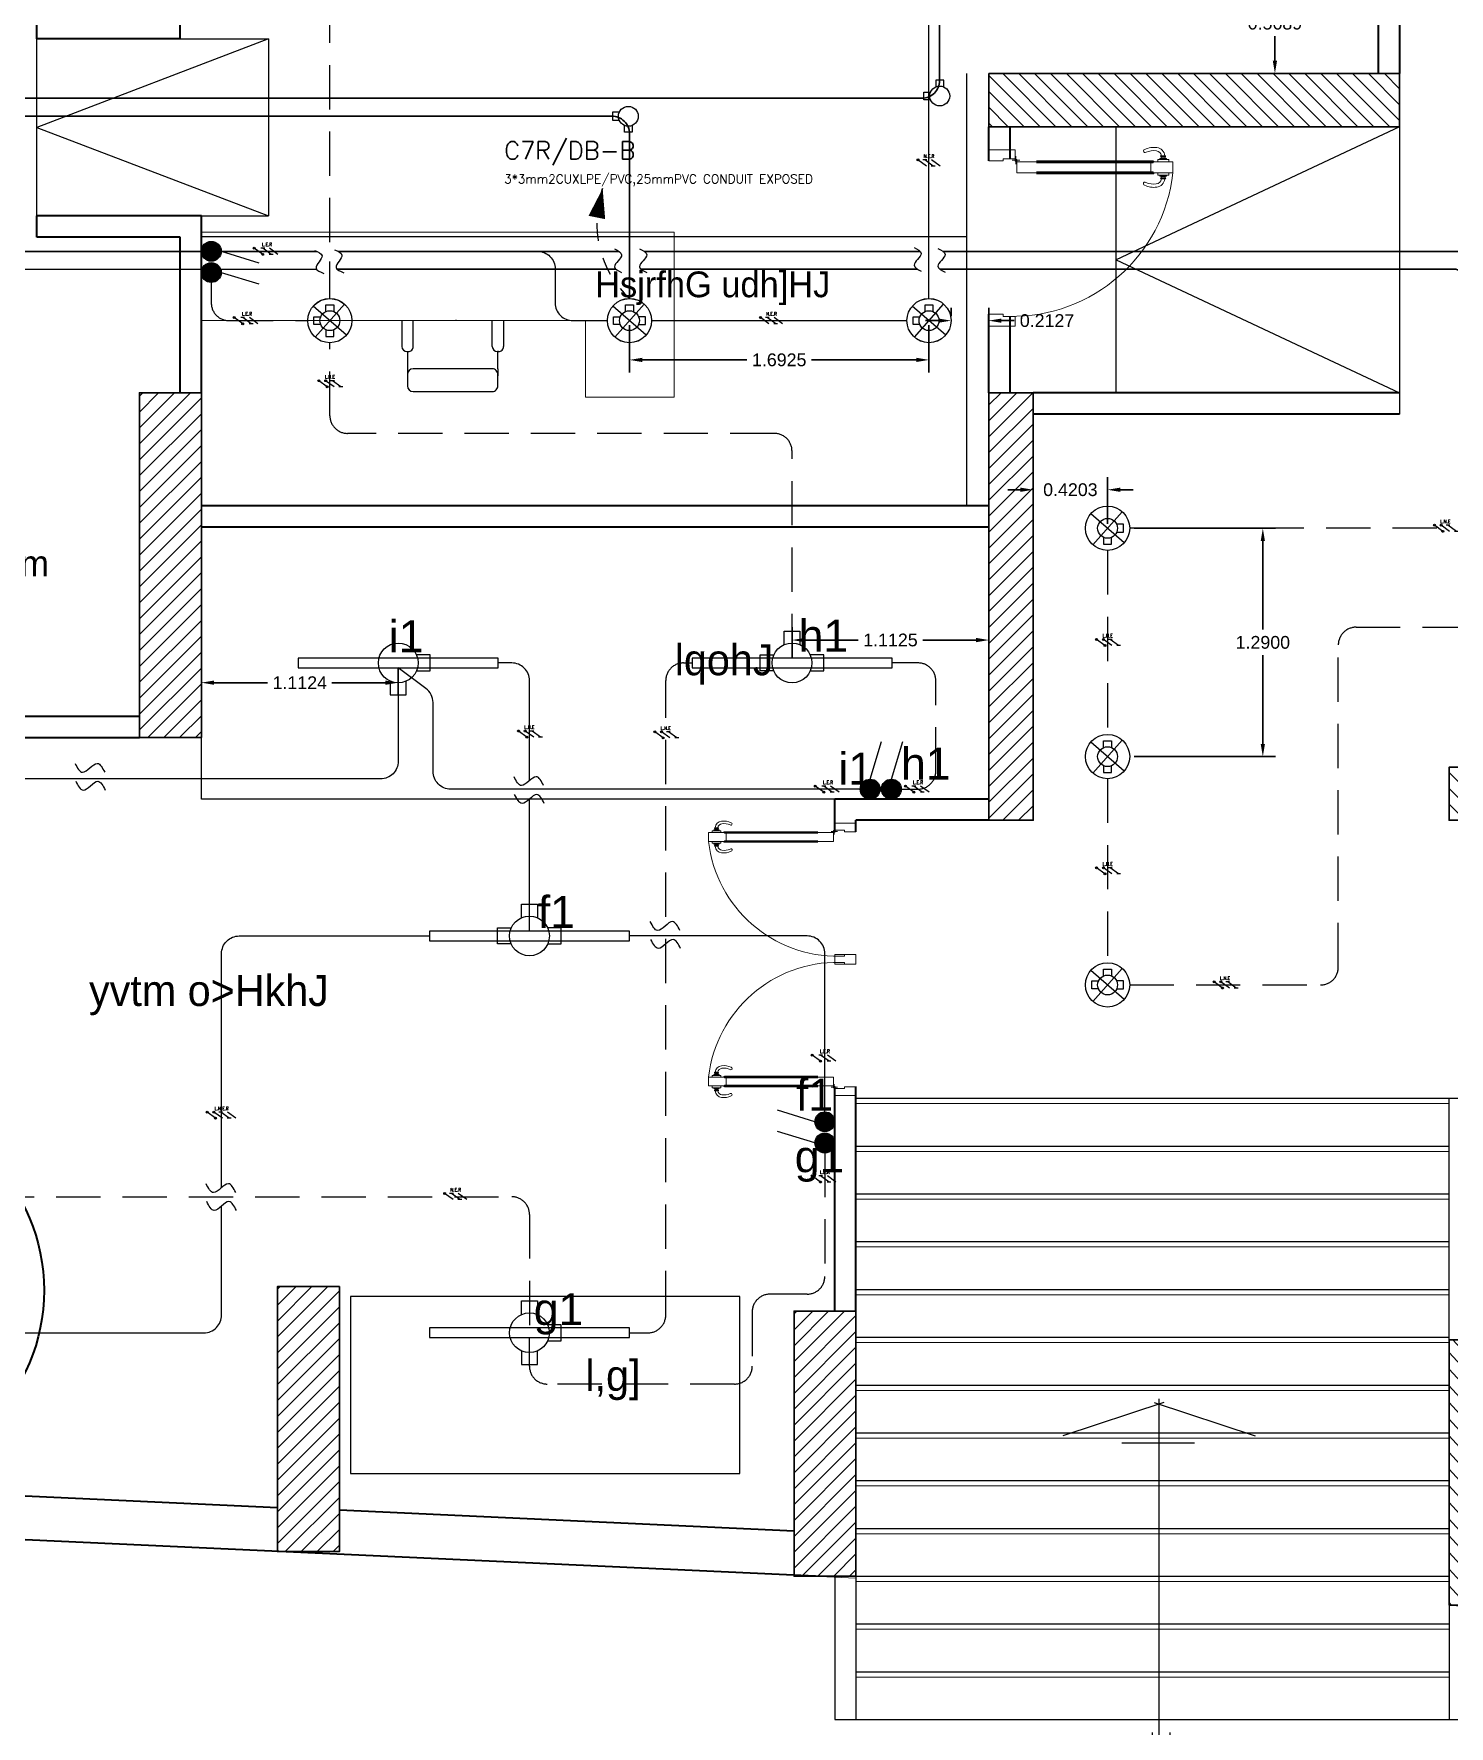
# Model space of a CAD drawing. Header units: inches. Extents: x 3955 to 4125, y 4886 to 4983.
# Drawn here: x 3993.48 to 4001.48, y 4921.48 to 4931.04 of the extents above; entities that cross this region are included whole.
import ezdxf
from ezdxf.enums import TextEntityAlignment as Align

# ---------------------------------------------------------------- set-up
doc = ezdxf.new("R2010")
doc.units = ezdxf.units.IN
doc.header["$MEASUREMENT"] = 0
doc.linetypes.add('ACAD_ISO03W100', pattern=[30, 12, -18])
doc.linetypes.add('HIDDEN', pattern=[0.375, 0.25, -0.125])
doc.layers.get('0').update_dxf_attribs({"lineweight": 35})
doc.layers.get('Defpoints').update_dxf_attribs({"lineweight": 25})
for name, color, linetype in [('Ceiling', 8, 'Continuous'), ('E Wiring', 1, 'HIDDEN'), ('E-CUT', 30, 'Continuous'), ('E-LEADER', 30, 'Continuous'), ('E-TEXT', 2, 'Continuous'), ('finish', 32, 'Continuous'), ('Lighting', 4, 'Continuous'), ('N Wiring', 255, 'Continuous'), ('SHP-CTL-EL-102$0$00-TEXT FOR EMRG', 40, 'Continuous'), ('SHP-CTL-EL-102$0$HATCH MARK', 140, 'Continuous'), ('SHP-CTL-EL-102$0$XREF-LTG-T2-26$0$ELE-HATCH MARK', 2, 'Continuous'), ('UMG-ML', 251, 'Continuous'), ('WE - BOXES', 2, 'Continuous')]:
    doc.layers.add(name, color=color, linetype=linetype)
for name, color, linetype, lineweight in [('Column(S)', 24, 'Continuous', 35), ('DIM', 6, 'Continuous', 20), ('DOOR', 24, 'Continuous', 18), ('HA', 252, 'Continuous', 18), ('hatch col(S)', 45, 'Continuous', 15), ('Shop Drawing', 3, 'Continuous', 30), ('t 22', 220, 'Continuous', 20), ('TEXT', 152, 'Continuous', 30), ('walls', 7, 'Continuous', 40)]:
    doc.layers.add(name, color=color, linetype=linetype, lineweight=lineweight)
doc.styles.add('ELEC', font='romans.shx')
doc.styles.add('SHP-CTL-EL-102$0$XREF-LTG-T2-26$0$25_1', font='romans.shx', dxfattribs={"width": 0.8, "height": 2.5})
doc.styles.add('SOSA', font='sosa.shx')
doc.styles.get("Standard").update_dxf_attribs({"font": 'arial.ttf'})
doc.dimstyles.get("Standard").update_dxf_attribs({"dimtxt": 0.18, "dimasz": 0.18, "dimexe": 0.18, "dimexo": 0.0625, "dimgap": 0.09, "dimtad": 0, "dimtih": 1, "dimtoh": 1, "dimdec": 4, "dimzin": 0, "dimdsep": 46, "dimtxsty": 'Standard', "dimcen": 0.09, "dimadec": 0, "dimazin": 0, "dimtfac": 1, "dimtdec": 4, "dimtofl": 0, "dimtmove": 0, "dimatfit": 3, "dimfxl": 1, "dimtolj": 1, "dimtzin": 0, "dimarcsym": 0})

# ---------------------------------------------------------------- blocks, each defined once
blk = doc.blocks.new('A$C1AF40C6D')
at = {"layer": 'UMG-ML', "color": 244, "true_color": 0x991b1e}
for p, q in [((0.4829, 1.8862), (0.4829, 2.3515)), ((0.5826, 1.8862), (0.5826, 2.3515)), ((0.5432, 2.0782), (0.5432, 0)), ((0.5707, 0.0212), (0, 0.2108)), ((0.3426, 0.2505), (0.7535, 0.2505)), ((0.5157, 0.0212), (1.0863, 0.2108))]:
    blk.add_line(p, q, dxfattribs=at)
blk = doc.blocks.new('A$C62E15A51')
at = {"layer": 'UMG-ML', "color": 34}
for p, q in [((0.5106, 0.4044), (0.0638, 0.4044)), ((0.0319, 0.3725), (0.0319, 0.3086)), ((0.0319, 0.2767), (0.0319, 0.3163)), ((0.5425, 0.3086), (0.5425, 0.3725)), ((0.5425, 0.2767), (0.5425, 0.3163)), ((0.0319, 0.2767), (0.0319, 0.1787)), ((0.0638, 0.2767), (0.5106, 0.2767)), ((0.5425, 0.1787), (0.5425, 0.2767)), ((0, 0.0044), (0, 0.15)), ((0.0287, 0.1787), (0.0351, 0.1787)), ((0.0638, 0.15), (0.0638, 0.0044)), ((0.5106, 0.15), (0.5106, 0.0044)), ((0.5457, 0.1787), (0.5393, 0.1787)), ((0.5744, 0.0044), (0.5744, 0.15)), ((0.269, 0), (0.269, 0.0044))]:
    blk.add_line(p, q, dxfattribs=at)
for centre, radius, start, end in [((0.0638, 0.3725), 0.0319, 90.00034, 180.00034), ((0.5106, 0.3725), 0.0319, 0.00034, 90.00034), ((0.0638, 0.3086), 0.0319, 180.00034, 270.00034), ((0.5106, 0.3086), 0.0319, 270.00034, 0.00034), ((0.0287, 0.15), 0.0287, 90.00034, 180.00034), ((0.0351, 0.15), 0.0287, 0.00034, 90.00034), ((0.5393, 0.15), 0.0287, 90.00034, 180.00034), ((0.5457, 0.15), 0.0287, 0.00034, 90.00034)]:
    blk.add_arc(centre, radius, start, end, dxfattribs=at)
blk = doc.blocks.new('A$C0F5476DC')
at = {"layer": 'DOOR', "color": 116, "ltscale": 2.5, "true_color": 0x136734}
for p, q in [((0.9319, 2.6713), (0.4319, 2.6713)), ((0.4319, 2.6713), (0.4319, 0.5)), ((0.9319, 2.6713), (0.9319, 0)), ((0.4319, 0.5), (0, 0.5)), ((0, 0), (0, 0.5)), ((0.9319, 0), (0, 0))]:
    blk.add_line(p, q, dxfattribs=at)
at = {"layer": 'finish', "ltscale": 2.5, "rotation": 89.99999999999999}
blk.add_blockref('A$C62E15A51', (0.4362, 0.9638), dxfattribs=at)
blk = doc.blocks.new('A$C73D03C2A')
at = {"layer": 'DOOR', "linetype": 'Continuous'}
for p, q in [((0.0412, 0.8522), (0.0412, 0.8715)), ((0.0463, 0.8522), (0.0463, 0.8715)), ((0.0466, 0.8522), (0.0466, 0.8721)), ((0.0529, 0.8721), (0.0466, 0.8721)), ((0.0529, 0.8522), (0.0466, 0.8522)), ((0.0529, 0.8522), (0.0529, 0.8721)), ((0.0551, 0.8453), (0.0551, 0.879)), ((0.0605, 0.879), (0.0551, 0.879)), ((0.0605, 0.8453), (0.0551, 0.8453)), ((0.0605, 0.8351), (0.0605, 0.8895)), ((0.0605, 0.8895), (0.0714, 0.8895)), ((0.0714, 0.8128), (0.0714, 0.9107)), ((0.0714, 0.9107), (0.1258, 0.9107)), ((0.1258, 0.8128), (0.1258, 0.9107)), ((0.1367, 0.8895), (0.1258, 0.8895)), ((0.1367, 0.8351), (0.1367, 0.8895)), ((0.1367, 0.879), (0.1421, 0.879)), ((0.1367, 0.8453), (0.1421, 0.8453)), ((0.1421, 0.8453), (0.1421, 0.879)), ((0.1443, 0.8721), (0.1506, 0.8721)), ((0.1443, 0.8522), (0.1443, 0.8721)), ((0.1443, 0.8522), (0.1506, 0.8522)), ((0.1506, 0.8522), (0.1506, 0.8721)), ((0.156, 0.8721), (0.1558, 0.8721)), ((0.156, 0.8522), (0.156, 0.8721)), ((0.0714, 0.8351), (0.0605, 0.8351)), ((0.0659, 0.2365), (0.0659, 0.8124)), ((0.0706, 0.8171), (0.0706, 0.8076)), ((0.0714, 0.8128), (0.0714, 0.2363)), ((0.0757, 0.8128), (0.0714, 0.8128)), ((0.0757, 0.8019), (0.0757, 0.8128)), ((0.0757, 0.8019), (0.0757, 0.2363)), ((0.0757, 0.8019), (0.1214, 0.8019)), ((0.1214, 0.8019), (0.1214, 0.8128)), ((0.1214, 0.8128), (0.1258, 0.8128)), ((0.1214, 0.8019), (0.1214, 0.2363)), ((0.1258, 0.8351), (0.1367, 0.8351)), ((0.1258, 0.8128), (0.1258, 0.2363)), ((0.1266, 0.8171), (0.1266, 0.8076)), ((0.1313, 0.2365), (0.1313, 0.8124)), ((0.0714, 0.2363), (0.0714, 0.1384)), ((0.1258, 0.1384), (0.1258, 0.2363)), ((0.0127, 0), (0.0127, 0.1306)), ((0.0563, 0.1306), (0.0127, 0.1306)), ((0.0563, 0.1306), (0.0563, 0.0707)), ((0.0714, 0.1384), (0.1258, 0.1384)), ((0.8351, 0.1306), (0.8351, 0.0707)), ((0.8351, 0.1306), (0.8839, 0.1306)), ((0.8839, 0), (0.8839, 0.1306)), ((0.0671, 0), (0.0127, 0)), ((0.0563, 0.0707), (0.0671, 0.0707)), ((0.0671, 0.0707), (0.0671, 0)), ((0.8242, 0.0707), (0.8242, 0)), ((0.8351, 0.0707), (0.8242, 0.0707)), ((0.8242, 0), (0.8839, 0))]:
    blk.add_line(p, q, dxfattribs=at)
at = {"layer": 'DOOR'}
for p, q in [((0.0127, 0.1307), (0.0127, 0)), ((0.0127, 0.1307), (0.0127, 0)), ((0.0127, 0.1307), (0.0127, 0)), ((0.0435, 0.1345), (0.0822, 0.1345)), ((0.0563, 0.1306), (0.0714, 0.1384)), ((0.0638, 0.1538), (0.0638, 0.1152))]:
    blk.add_line(p, q, dxfattribs=at)
at = {"layer": 'DOOR', "linetype": 'Continuous'}
blk.add_circle((0.0638, 0.1345), 0.00617, dxfattribs=at)
for centre, radius, start, end in [((0.0462, 0.8251), 0.0459, 96.27656, 172.49463), ((0.0462, 0.8251), 0.0297, 99.70891, 172.49463), ((0.0437, 0.8715), 0.00259, 0, 180), ((0.0437, 0.8522), 0.00259, 180, 0), ((0.1532, 0.8721), 0.00262, 0, 192.45107), ((0.1532, 0.8522), 0.00262, 167.54893, 0), ((0.151, 0.8244), 0.0459, 7.50537, 83.72344), ((0.151, 0.8244), 0.0297, 7.50537, 80.29109), ((0.1052, 0.8173), 0.1054, 172.49463, 205.98988), ((0.0179, 0.7732), 0.00773, 195.29128, 36.68849), ((0.106, 0.8158), 0.0903, 171.58976, 204.90774), ((0.0706, 0.8124), 0.00476, 90, 270), ((0.1266, 0.8124), 0.00476, 270, 90), ((0.1793, 0.7725), 0.00773, 143.31151, 344.70872), ((0.0912, 0.8151), 0.0903, 335.09226, 8.41024), ((0.092, 0.8166), 0.1054, 334.01012, 7.50537)]:
    blk.add_arc(centre, radius, start, end, dxfattribs=at)
at = {"layer": 'DOOR'}
blk.add_arc((0.0349, 0.1156), 0.8003, 358.92889, 83.4773, dxfattribs=at)
blk = doc.blocks.new('F2')
at = {"layer": 'Lighting'}
blk.add_lwpolyline([(0.565, 0), (-0.565, 0), (-0.565, -0.055), (0.565, -0.055)], close=True, dxfattribs=at)
blk = doc.blocks.new('F3')
for p, q in [((0.0944, -0.0817), (-0.0944, 0.0817)), ((-0.0824, -0.0938), (0.0824, 0.0938))]:
    blk.add_line(p, q)
at = {"layer": 'Lighting'}
blk.add_circle((0, 0), 0.1248, dxfattribs=at)
blk = doc.blocks.new('*U9')
blk.add_line((233, 512.3), (309.4, 559.6))
blk.add_lwpolyline([(309.4, 559.6, 0, 96, 0), (174.8, 461.8, 96, 96, 0)], format="xyseb")
at = {"linetype": 'HIDDEN', "ltscale": 0.2}
blk.add_arc((581.3, 44), 583, 117.80684, 184.32374, dxfattribs=at)
blk = doc.blocks.new('SW1')
h = blk.add_hatch(color=256)
h.dxf.hatch_style = 1
h.paths.add_polyline_path([(-0.0561, 0.0561, 1), (0.0561, 0.0561, 1)])
at = {"layer": 'Lighting'}
h = blk.add_hatch(dxfattribs=at)
h.set_pattern_fill('ANGLE', color=256)
h.set_pattern_definition([(0, (-3584.0845, -1327.2755), (0, 6.985), [5.08, -1.905]), (90, (-3584.0845, -1327.2755), (-6.985, 4e-16), [5.08, -1.905])])
h.paths.add_polyline_path([(0.0561, 0.0561, 1), (-0.0561, 0.0561, 1)])
blk.add_lwpolyline([(0, 0.1122), (0.0646, 0.3242)], dxfattribs=at)
blk.add_circle((0, 0.0561), 0.0561, dxfattribs=at)
blk = doc.blocks.new('*D167')
at = {"layer": 'Defpoints', "color": 0}
for p in [(3562.5268, 1328.4262, 0), (3563.6392, 1328.4262, 0), (3562.5268, 1328.3147)]:
    blk.add_point(p, dxfattribs=at)
at = {"layer": 'DIM', "color": 0, "lineweight": -2, "transparency": 16777216}
for p, q in [((3562.5268, 1328.4012), (3562.5268, 1328.2427)), ((3562.5988, 1328.3147), (3562.9011, 1328.3147)), ((3563.5672, 1328.3147), (3563.2649, 1328.3147)), ((3563.6392, 1328.4012), (3563.6392, 1328.2427))]:
    blk.add_line(p, q, dxfattribs=at)
at = {"layer": 'DIM', "color": 0, "transparency": 16777216}
for points in [[(3562.5988, 1328.3267), (3562.5988, 1328.3027), (3562.5268, 1328.3147)], [(3563.5672, 1328.3267), (3563.5672, 1328.3027), (3563.6392, 1328.3147)]]:
    blk.add_solid(points, dxfattribs=at)
at = {"layer": 'DIM', "color": 0, "transparency": 16777216, "insert": (3563.083, 1328.3147), "char_height": 0.072, "attachment_point": 5}
blk.add_mtext('\\A1;1.1124', dxfattribs=at)
blk = doc.blocks.new('*D169')
at = {"layer": 'Defpoints', "color": 0}
for p in [(3566.9765, 1328.5555), (3565.8641, 1328.4262, 0), (3566.9765, 1328.4262, 0)]:
    blk.add_point(p, dxfattribs=at)
at = {"layer": 'DIM', "color": 0, "lineweight": -2, "transparency": 16777216}
for p, q in [((3565.8641, 1328.4512), (3565.8641, 1328.6275)), ((3566.9765, 1328.4512), (3566.9765, 1328.6275)), ((3565.9361, 1328.5555), (3566.238, 1328.5555)), ((3566.9045, 1328.5555), (3566.6026, 1328.5555))]:
    blk.add_line(p, q, dxfattribs=at)
at = {"layer": 'DIM', "color": 0, "transparency": 16777216}
for points in [[(3565.9361, 1328.5675), (3565.9361, 1328.5435), (3565.8641, 1328.5555)], [(3566.9045, 1328.5675), (3566.9045, 1328.5435), (3566.9765, 1328.5555)]]:
    blk.add_solid(points, dxfattribs=at)
at = {"layer": 'DIM', "color": 0, "transparency": 16777216, "insert": (3566.4203, 1328.5555), "char_height": 0.072, "attachment_point": 5}
blk.add_mtext('\\A1;1.1125', dxfattribs=at)
blk = doc.blocks.new('*D176')
at = {"layer": 'Defpoints', "color": 0}
for p in [(3567.2267, 1329.4047), (3567.2267, 1329.1871, 0), (3567.647, 1329.1871, 0)]:
    blk.add_point(p, dxfattribs=at)
at = {"layer": 'DIM', "color": 0, "lineweight": -2, "transparency": 16777216}
for p, q in [((3567.2267, 1329.2121), (3567.2267, 1329.4767)), ((3567.647, 1329.2121), (3567.647, 1329.4767)), ((3567.1547, 1329.4047), (3567.0827, 1329.4047)), ((3567.719, 1329.4047), (3567.791, 1329.4047))]:
    blk.add_line(p, q, dxfattribs=at)
at = {"layer": 'DIM', "color": 0, "transparency": 16777216}
for points in [[(3567.1547, 1329.4167), (3567.1547, 1329.3927), (3567.2267, 1329.4047)], [(3567.719, 1329.4167), (3567.719, 1329.3927), (3567.647, 1329.4047)]]:
    blk.add_solid(points, dxfattribs=at)
at = {"layer": 'DIM', "color": 0, "transparency": 16777216, "insert": (3567.4369, 1329.4047), "char_height": 0.072, "attachment_point": 5}
blk.add_mtext('\\A1;0.4203', dxfattribs=at)
blk = doc.blocks.new('*D177')
at = {"layer": 'Defpoints', "color": 0}
for p in [(3567.7719, 1329.1871, 0), (3567.7719, 1327.8971, 0), (3568.5243, 1327.8971)]:
    blk.add_point(p, dxfattribs=at)
at = {"layer": 'DIM', "color": 0, "lineweight": -2, "transparency": 16777216}
for p, q in [((3567.7969, 1329.1871), (3568.5963, 1329.1871)), ((3568.5243, 1329.1151), (3568.5243, 1328.6148)), ((3568.5243, 1327.9691), (3568.5243, 1328.4693)), ((3567.7969, 1327.8971), (3568.5963, 1327.8971))]:
    blk.add_line(p, q, dxfattribs=at)
at = {"layer": 'DIM', "color": 0, "transparency": 16777216}
for points in [[(3568.5123, 1329.1151), (3568.5363, 1329.1151), (3568.5243, 1329.1871)], [(3568.5123, 1327.9691), (3568.5363, 1327.9691), (3568.5243, 1327.8971)]]:
    blk.add_solid(points, dxfattribs=at)
at = {"layer": 'DIM', "color": 0, "transparency": 16777216, "insert": (3568.5243, 1328.5421), "char_height": 0.072, "attachment_point": 5}
blk.add_mtext('\\A1;1.2900', dxfattribs=at)
blk = doc.blocks.new('*D178')
at = {"layer": 'Defpoints', "color": 0}
for p in [(3566.7629, 1330.3601, 0), (3566.9755, 1330.3601, 0), (3566.9755, 1330.3601)]:
    blk.add_point(p, dxfattribs=at)
at = {"layer": 'DIM', "color": 0, "lineweight": -2, "transparency": 16777216}
for p, q in [((3566.7629, 1330.3851), (3566.7629, 1330.4321)), ((3566.9755, 1330.3851), (3566.9755, 1330.4321)), ((3566.6909, 1330.3601), (3566.6189, 1330.3601)), ((3567.0475, 1330.3601), (3567.1195, 1330.3601))]:
    blk.add_line(p, q, dxfattribs=at)
at = {"layer": 'DIM', "color": 0, "transparency": 16777216}
for points in [[(3566.6909, 1330.3721), (3566.6909, 1330.3481), (3566.7629, 1330.3601)], [(3567.0475, 1330.3721), (3567.0475, 1330.3481), (3566.9755, 1330.3601)]]:
    blk.add_solid(points, dxfattribs=at)
at = {"layer": 'DIM', "color": 0, "transparency": 16777216, "insert": (3567.305, 1330.3601), "char_height": 0.072, "attachment_point": 5}
blk.add_mtext('\\A1;0.2127', dxfattribs=at)
blk = doc.blocks.new('*D179')
at = {"layer": 'Defpoints', "color": 0}
for p in [(3564.9455, 1330.3601, 0), (3566.638, 1330.3601), (3564.9455, 1330.1383)]:
    blk.add_point(p, dxfattribs=at)
at = {"layer": 'DIM', "color": 0, "lineweight": -2, "transparency": 16777216}
for p, q in [((3564.9455, 1330.3351), (3564.9455, 1330.0663)), ((3566.638, 1330.3351), (3566.638, 1330.0663)), ((3565.0175, 1330.1383), (3565.6094, 1330.1383)), ((3566.566, 1330.1383), (3565.9741, 1330.1383))]:
    blk.add_line(p, q, dxfattribs=at)
at = {"layer": 'DIM', "color": 0, "transparency": 16777216}
for points in [[(3565.0175, 1330.1503), (3565.0175, 1330.1263), (3564.9455, 1330.1383)], [(3566.566, 1330.1503), (3566.566, 1330.1263), (3566.638, 1330.1383)]]:
    blk.add_solid(points, dxfattribs=at)
at = {"layer": 'DIM', "color": 0, "transparency": 16777216, "insert": (3565.7918, 1330.1383), "char_height": 0.072, "attachment_point": 5}
blk.add_mtext('\\A1;1.6925', dxfattribs=at)
blk = doc.blocks.new('SHP-CTL-EL-102$0$XREF-LTG-T2-26$0$H.M -LIFE-PHASE')
at = {"layer": 'SHP-CTL-EL-102$0$XREF-LTG-T2-26$0$ELE-HATCH MARK'}
h = blk.add_hatch(color=140, dxfattribs=at)
edge = h.paths.add_edge_path()
edge.add_arc((-62, 45), 14.2, 0, 360)
h = blk.add_hatch(color=140, dxfattribs=at)
edge = h.paths.add_edge_path()
edge.add_arc((62, -45), 14.2, 0, 360)
at = {"layer": 'SHP-CTL-EL-102$0$XREF-LTG-T2-26$0$ELE-HATCH MARK', "color": 140}
blk.add_line((62, -45), (-62, 45), dxfattribs=at)
for centre in [(-62, 45), (62, -45)]:
    blk.add_circle(centre, 14.2, dxfattribs=at)
blk = doc.blocks.new('SHP-CTL-EL-102$0$XREF-LTG-T2-26$0$EARTH')
at = {"layer": 'SHP-CTL-EL-102$0$XREF-LTG-T2-26$0$ELE-HATCH MARK', "color": 140}
for p, q in [((-34, 45), (-90, 45)), ((62, -45), (-62, 45)), ((90, -45), (34, -45))]:
    blk.add_line(p, q, dxfattribs=at)
blk = doc.blocks.new('SHP-CTL-EL-102$0$XREF-LTG-T2-26$0$H.M -RETURN-SWITCH')
at = {"layer": 'SHP-CTL-EL-102$0$XREF-LTG-T2-26$0$ELE-HATCH MARK', "color": 140}
blk.add_line((62, -45), (-62, 45), dxfattribs=at)
blk = doc.blocks.new('SHP-CTL-EL-102$0$XREF-LTG-T2-26$0$L.E.R')
for name, p in [('SHP-CTL-EL-102$0$XREF-LTG-T2-26$0$H.M -LIFE-PHASE', (-125, 0)), ('SHP-CTL-EL-102$0$XREF-LTG-T2-26$0$EARTH', (0, 0)), ('SHP-CTL-EL-102$0$XREF-LTG-T2-26$0$H.M -RETURN-SWITCH', (100, 0))]:
    blk.add_blockref(name, p)
blk = doc.blocks.new('*U95')
at = {"layer": 'SHP-CTL-EL-102$0$HATCH MARK'}
blk.add_blockref('SHP-CTL-EL-102$0$XREF-LTG-T2-26$0$L.E.R', (0, 0), dxfattribs=at)
at = {"layer": 'SHP-CTL-EL-102$0$HATCH MARK', "style": 'SHP-CTL-EL-102$0$XREF-LTG-T2-26$0$25_1', "width": 0.8}
blk.add_text('L.E.R', height=50, dxfattribs=at).set_placement((0, 100), align=Align.MIDDLE_CENTER)
blk = doc.blocks.new('2 WAY BOX')
at = {"layer": 'WE - BOXES'}
for p, q in [((0.096, 0.024), (0.055, 0.024)), ((0.096, -0.024), (0.096, 0.024)), ((0.055, -0.024), (0.096, -0.024))]:
    blk.add_line(p, q, dxfattribs=at)
blk.add_lwpolyline([(-0.024, 0.055), (-0.024, 0.096), (0.024, 0.096), (0.024, 0.055)], dxfattribs=at)
blk.add_circle((0, 0), 0.06, dxfattribs=at)
blk = doc.blocks.new('SHP-CTL-EL-102$0$XREF-LTG-T2-26$0$H.M -NUTRAL')
at = {"layer": 'SHP-CTL-EL-102$0$XREF-LTG-T2-26$0$ELE-HATCH MARK'}
h = blk.add_hatch(color=140, dxfattribs=at)
edge = h.paths.add_edge_path()
edge.add_arc((-62, 45), 14.2, 0, 360)
at = {"layer": 'SHP-CTL-EL-102$0$XREF-LTG-T2-26$0$ELE-HATCH MARK', "color": 140}
blk.add_line((62, -45), (-62, 45), dxfattribs=at)
blk.add_circle((-62, 45), 14.2, dxfattribs=at)
blk = doc.blocks.new('SHP-CTL-EL-102$0$XREF-LTG-T2-26$0$L.N.E')
for name, p in [('SHP-CTL-EL-102$0$XREF-LTG-T2-26$0$H.M -LIFE-PHASE', (-100, 0)), ('SHP-CTL-EL-102$0$XREF-LTG-T2-26$0$H.M -NUTRAL', (0, 0)), ('SHP-CTL-EL-102$0$XREF-LTG-T2-26$0$EARTH', (100, 0))]:
    blk.add_blockref(name, p)
blk = doc.blocks.new('*U101')
at = {"layer": 'SHP-CTL-EL-102$0$HATCH MARK'}
blk.add_blockref('SHP-CTL-EL-102$0$XREF-LTG-T2-26$0$L.N.E', (0, 0), dxfattribs=at)
at = {"layer": 'SHP-CTL-EL-102$0$HATCH MARK', "style": 'SHP-CTL-EL-102$0$XREF-LTG-T2-26$0$25_1', "width": 0.8}
blk.add_text('L.N.E', height=50, dxfattribs=at).set_placement((0, 100), align=Align.MIDDLE_CENTER)
blk = doc.blocks.new('SHP-CTL-EL-102$0$XREF-LTG-T2-26$0$L.N.E.R')
for name, p in [('SHP-CTL-EL-102$0$XREF-LTG-T2-26$0$H.M -LIFE-PHASE', (-150, 0)), ('SHP-CTL-EL-102$0$XREF-LTG-T2-26$0$H.M -NUTRAL', (-50, 0)), ('SHP-CTL-EL-102$0$XREF-LTG-T2-26$0$EARTH', (50, 0)), ('SHP-CTL-EL-102$0$XREF-LTG-T2-26$0$H.M -RETURN-SWITCH', (150, 0))]:
    blk.add_blockref(name, p)
blk = doc.blocks.new('*U96')
at = {"layer": 'SHP-CTL-EL-102$0$HATCH MARK'}
blk.add_blockref('SHP-CTL-EL-102$0$XREF-LTG-T2-26$0$L.N.E.R', (0, 0), dxfattribs=at)
at = {"layer": 'SHP-CTL-EL-102$0$HATCH MARK', "style": 'SHP-CTL-EL-102$0$XREF-LTG-T2-26$0$25_1', "width": 0.8}
blk.add_text('L.N.E.R', height=50, dxfattribs=at).set_placement((0, 100), align=Align.MIDDLE_CENTER)
blk = doc.blocks.new('SHP-CTL-EL-102$0$XREF-LTG-T2-26$0$N.E.R')
for name, p in [('SHP-CTL-EL-102$0$XREF-LTG-T2-26$0$H.M -NUTRAL', (-100, 0)), ('SHP-CTL-EL-102$0$XREF-LTG-T2-26$0$EARTH', (0, 0)), ('SHP-CTL-EL-102$0$XREF-LTG-T2-26$0$H.M -RETURN-SWITCH', (100, 0))]:
    blk.add_blockref(name, p)
blk = doc.blocks.new('*U102')
at = {"layer": 'SHP-CTL-EL-102$0$HATCH MARK'}
blk.add_blockref('SHP-CTL-EL-102$0$XREF-LTG-T2-26$0$N.E.R', (0, 0), dxfattribs=at)
at = {"layer": 'SHP-CTL-EL-102$0$HATCH MARK', "style": 'SHP-CTL-EL-102$0$XREF-LTG-T2-26$0$25_1', "width": 0.8}
blk.add_text('N.E.R', height=50, dxfattribs=at).set_placement((0, 100), align=Align.MIDDLE_CENTER)
blk = doc.blocks.new('*U121')
at = {"layer": 'WE - BOXES'}
for points in [[(-0.024, 0.055), (-0.024, 0.096), (0.024, 0.096), (0.024, 0.055)], [(0.055, -0.024), (0.096, -0.024), (0.096, 0.024), (0.055, 0.024)], [(-0.024, -0.055), (-0.024, -0.096), (0.024, -0.096), (0.024, -0.055)]]:
    blk.add_lwpolyline(points, dxfattribs=at)
blk.add_circle((0, 0), 0.06, dxfattribs=at)
blk = doc.blocks.new('*U120')
at = {"layer": 'WE - BOXES'}
for points in [[(-0.024, 0.055), (-0.024, 0.096), (0.024, 0.096), (0.024, 0.055)], [(-0.055, -0.024), (-0.096, -0.024), (-0.096, 0.024), (-0.055, 0.024)], [(0.055, -0.024), (0.096, -0.024), (0.096, 0.024), (0.055, 0.024)]]:
    blk.add_lwpolyline(points, dxfattribs=at)
blk.add_circle((0, 0), 0.06, dxfattribs=at)
blk = doc.blocks.new('*U118')
at = {"layer": 'WE - BOXES'}
for points in [[(0.055, -0.024), (0.096, -0.024), (0.096, 0.024), (0.055, 0.024)], [(-0.024, -0.055), (-0.024, -0.096), (0.024, -0.096), (0.024, -0.055)]]:
    blk.add_lwpolyline(points, dxfattribs=at)
blk.add_circle((0, 0), 0.06, dxfattribs=at)
blk = doc.blocks.new('*U117')
at = {"layer": 'WE - BOXES'}
for points in [[(-0.024, 0.055), (-0.024, 0.096), (0.024, 0.096), (0.024, 0.055)], [(-0.024, -0.055), (-0.024, -0.096), (0.024, -0.096), (0.024, -0.055)]]:
    blk.add_lwpolyline(points, dxfattribs=at)
blk.add_circle((0, 0), 0.06, dxfattribs=at)
blk = doc.blocks.new('*U114')
at = {"layer": 'WE - BOXES'}
for points in [[(-0.055, -0.024), (-0.096, -0.024), (-0.096, 0.024), (-0.055, 0.024)], [(-0.024, 0.055), (-0.024, 0.096), (0.024, 0.096), (0.024, 0.055)]]:
    blk.add_lwpolyline(points, dxfattribs=at)
blk.add_circle((0, 0), 0.06, dxfattribs=at)
blk = doc.blocks.new('*U109')
at = {"layer": 'WE - BOXES'}
for points in [[(-0.055, -0.024), (-0.096, -0.024), (-0.096, 0.024), (-0.055, 0.024)], [(-0.024, 0.055), (-0.024, 0.096), (0.024, 0.096), (0.024, 0.055)], [(-0.024, -0.055), (-0.024, -0.096), (0.024, -0.096), (0.024, -0.055)]]:
    blk.add_lwpolyline(points, dxfattribs=at)
blk.add_circle((0, 0), 0.06, dxfattribs=at)
blk = doc.blocks.new('*D204')
at = {"layer": 'Defpoints', "color": 0}
for p in [(3568.3305, 1332.325, 0), (3568.3305, 1331.756, 0), (3568.5925, 1331.756)]:
    blk.add_point(p, dxfattribs=at)
at = {"layer": 'DIM', "color": 0, "lineweight": -2, "transparency": 16777216}
for p, q in [((3568.3555, 1332.325), (3568.6645, 1332.325)), ((3568.5925, 1332.253), (3568.5925, 1332.1133)), ((3568.5925, 1331.828), (3568.5925, 1331.9677)), ((3568.3555, 1331.756), (3568.6645, 1331.756))]:
    blk.add_line(p, q, dxfattribs=at)
at = {"layer": 'DIM', "color": 0, "transparency": 16777216}
for points in [[(3568.5805, 1332.253), (3568.6045, 1332.253), (3568.5925, 1332.325)], [(3568.5805, 1331.828), (3568.6045, 1331.828), (3568.5925, 1331.756)]]:
    blk.add_solid(points, dxfattribs=at)
at = {"layer": 'DIM', "color": 0, "transparency": 16777216, "insert": (3568.5925, 1332.0405), "char_height": 0.072, "attachment_point": 5}
blk.add_mtext('\\A1;0.5689', dxfattribs=at)
blk = doc.blocks.new('A$C7440799B')
at = {"layer": 'hatch col(S)', "ltscale": 2.5}
h = blk.add_hatch(dxfattribs=at)
h.set_pattern_fill('ANSI31', color=256, scale=0.02, angle=-450)
h.set_pattern_definition([(315, (375.10417, 629.771824), (0.0449012806, 0.0449012806), [])])
h.paths.add_polyline_path([(41.41783, -9.36044), (41.41783, -9.06046), (39.09747, -9.06045), (39.09738, -9.36044)])
h = blk.add_hatch(dxfattribs=at)
h.set_pattern_fill('ANSI31', color=256, scale=0.02)
h.set_pattern_definition([(45, (-150.37583, 298.166544), (-0.044901281, 0.044901281), [])])
h.paths.add_polyline_path([(34.64769, -12.81098), (34.64769, -10.86456), (34.29769, -10.86385), (34.29773, -12.81098)])
h = blk.add_hatch(dxfattribs=at)
h.set_pattern_fill('ANSI31', color=256, scale=0.02, angle=-360)
h.set_pattern_definition([(45, (-150.37583, 298.166544), (-0.044901281, 0.044901281), [])])
h.paths.add_polyline_path([(39.34759, -10.86432), (39.09743, -10.86432), (39.09743, -13.27912), (39.34759, -13.27912)])
h = blk.add_hatch(dxfattribs=at)
h.set_pattern_fill('ANSI31', color=256, scale=0.02, angle=-270)
h.set_pattern_definition([(135, (-291.98804, -652.111405), (-0.0449012806, -0.0449012806), [])])
h.paths.add_polyline_path([(41.69783, -12.97913), (41.69783, -13.27912), (43.19774, -13.27912), (43.19783, -12.97913)])
h = blk.add_hatch(dxfattribs=at)
h.set_pattern_fill('ANSI31', color=256, scale=0.02, angle=-360)
h.set_pattern_definition([(45, (-149.5959, 282.254815), (-0.044901281, 0.044901281), [])])
h.paths.add_polyline_path([(35.07745, -17.41073), (35.42745, -17.41073), (35.42745, -15.91333), (35.07745, -15.91333)])
h = blk.add_hatch(dxfattribs=at)
h.set_pattern_fill('ANSI31', color=256, scale=0.02, angle=-360)
h.set_pattern_definition([(45, (-146.676925, 282.11574), (-0.044901281, 0.044901281), [])])
h.paths.add_polyline_path([(37.99643, -17.54981), (38.34643, -17.54981), (38.34643, -16.05241), (37.99643, -16.05241)])
h = blk.add_hatch(dxfattribs=at)
h.set_pattern_fill('ANSI31', color=256, scale=0.02, angle=-272.6316)
h.set_pattern_definition([(132.3684, (-150.37583, 341.184944), (-0.046915522, -0.042792333), [])])
h.paths.add_polyline_path([(42.04783, -16.21412), (41.69783, -16.21412), (41.69783, -17.71412), (42.04783, -17.71412)])
at = {"layer": 'Ceiling'}
for points in [[(38.97256, -11.50098), (38.97256, -9.06045)], [(34.64769, -9.98071), (38.97256, -9.98071)]]:
    blk.add_lwpolyline(points, dxfattribs=at)
at = {"layer": 'Column(S)', "ltscale": 2.5}
for points in [[(39.09743, -9.06045), (39.09743, -9.36045), (41.41783, -9.36045), (41.41783, -9.06045)], [(34.64769, -12.81098), (34.64769, -10.86456), (34.29769, -10.86385), (34.29773, -12.81098)], [(39.34759, -10.86432), (39.09743, -10.86432), (39.09743, -13.27912), (39.34759, -13.27912)], [(43.19783, -13.27912), (43.19783, -12.97912), (41.69783, -12.97912), (41.69783, -13.27912)], [(35.42745, -15.91333), (35.07745, -15.91333), (35.07745, -17.41073), (35.42745, -17.41073)], [(38.34643, -16.05241), (37.99643, -16.05241), (37.99643, -17.54981), (38.34643, -17.54981)], [(41.69783, -17.71412), (42.04783, -17.71412), (42.04783, -16.21412), (41.69783, -16.21412)]]:
    blk.add_lwpolyline(points, close=True, dxfattribs=at)
at = {"layer": 'E Wiring'}
for points in [[(35.37391, -10.01256), (35.37391, -8.49151)], [(35.37391, -10.3316), (35.37391, -10.12254)], [(39.76793, -11.75425), (39.76793, -12.79459)], [(39.76793, -13.04425), (39.76793, -14.08459)]]:
    blk.add_lwpolyline(points, dxfattribs=at)
for points in [[(34.70379, -10.24066), (34.70379, -10.35643, 0.4142136), (34.80379, -10.45643), (35.24907, -10.45643)], [(37.98496, -12.36275), (37.98496, -11.19331, 0.4142136), (37.88496, -11.09331), (35.47391, -11.09331, -0.4142136), (35.37391, -10.99331), (35.37391, -10.58126)], [(42.10255, -10.73202), (42.10255, -11.52942, -0.4142136), (42.00255, -11.62942), (39.89276, -11.62942)], [(39.89276, -14.20942), (40.97154, -14.20942, 0.4142136), (41.07154, -14.10942), (41.07154, -12.28852, -0.4142136), (41.17154, -12.18852), (41.97772, -12.18852)], [(37.06658, -16.1746), (37.17161, -16.1746, 0.4142136), (37.27161, -16.0746), (37.27161, -12.49025, -0.4142136), (37.37161, -12.39025), (37.41996, -12.39025)], [(38.60253, -13.10302), (38.69719, -13.10302, 0.4142136), (38.79719, -13.00302), (38.79719, -12.49025, 0.4142136), (38.69719, -12.39025), (38.54996, -12.39025)], [(38.17033, -15.15846), (38.17033, -15.85649, -0.4142136), (38.07033, -15.95649), (37.86006, -15.95649, 0.4142136), (37.76006, -16.05649), (37.76006, -16.36416, -0.4142136), (37.66006, -16.46416), (36.60158, -16.46416, -0.4142136), (36.50158, -16.36416), (36.50158, -16.2021)], [(29.60225, -16.1471), (29.60225, -15.50582, -0.4142136), (29.70225, -15.40582), (36.40158, -15.40582, -0.4142136), (36.50158, -15.50582), (36.50158, -16.1471)]]:
    blk.add_lwpolyline(points, format="xyb", dxfattribs=at)
at = {"layer": 'E-CUT'}
for points in [[(35.28655, -10.06017), (35.3298, -10.0895), (35.29645, -10.16005), (35.3397, -10.18938)], [(35.3991, -10.05638), (35.44235, -10.08571), (35.409, -10.15626), (35.45225, -10.18559)], [(36.98221, -10.05143), (37.02236, -10.08489), (36.98221, -10.1518), (37.02236, -10.18525)], [(37.12362, -10.05113), (37.16376, -10.08458), (37.12362, -10.1515), (37.16376, -10.18495)], [(38.67468, -10.04308), (38.71483, -10.07654), (38.67468, -10.14345), (38.71483, -10.1769)], [(38.80929, -10.04882), (38.84943, -10.08228), (38.80929, -10.14919), (38.84943, -10.18265)], [(33.93419, -12.95769, 0), (33.97601, -13.00787, 0), (34.05964, -12.95769, 0), (34.10146, -13.00787, 0)], [(36.58522, -13.18421), (36.5434, -13.13403), (36.45976, -13.18421), (36.41794, -13.13403)], [(37.35525, -14.00317), (37.31343, -13.95299), (37.22979, -14.00317), (37.18797, -13.95299)], [(34.84559, -15.48382), (34.80377, -15.43363), (34.72013, -15.48382), (34.67832, -15.43363)]]:
    blk.add_spline(points, degree=3, dxfattribs=at)
for points in [[(33.93769, -13.05876, 0), (33.95027, -13.08348, 0), (33.98165, -13.14512, 0), (34.061, -13.02258, 0), (34.09238, -13.08422, 0), (34.10496, -13.10894, 0)], [(36.58172, -13.08314), (36.56913, -13.05842), (36.53776, -12.99678), (36.4584, -13.11932), (36.42703, -13.05768), (36.41444, -13.03296)], [(37.35175, -13.90211), (37.33916, -13.87738), (37.30779, -13.81574), (37.22844, -13.93829), (37.19706, -13.87665), (37.18447, -13.85192)], [(34.84209, -15.38275), (34.82951, -15.35803), (34.79813, -15.29639), (34.71878, -15.41893), (34.6874, -15.35729), (34.67481, -15.33257)]]:
    blk.add_open_spline(points, degree=3, knots=[0, 0, 0, 0, 78.1137743, 194.7496514, 272.8634258, 272.8634258, 272.8634258, 272.8634258], dxfattribs=at)
at = {"layer": 'HA', "linetype": 'ACAD_ISO03W100'}
for points in [[(48.09371, -9.36045), (47.45793, -17.97962), (41.69783, -17.71492)], [(38.34643, -17.56091), (13.15779, -16.40339)]]:
    blk.add_lwpolyline(points, dxfattribs=at)
at = {"layer": 'Lighting'}
for centre in [(35.37391, -10.45635), (37.06641, -10.45635), (38.75891, -10.45635)]:
    blk.add_circle(centre, 0.12483, dxfattribs=at)
at = {"layer": 'N Wiring'}
for points in [[(38.75891, -10.33152), (38.75891, -8.49151)], [(34.75989, -10.06456), (35.29761, -10.06456)], [(37.19124, -10.45635), (38.63407, -10.45635)], [(36.50158, -13.9051), (36.50158, -13.15912)], [(34.76195, -15.35461), (34.76195, -14.0326)], [(38.17033, -14.92626), (38.17033, -14.0326)]]:
    blk.add_lwpolyline(points, dxfattribs=at)
for points in [[(35.41891, -10.06456), (36.54686, -10.06456, -0.4142136), (36.64686, -10.16456), (36.64686, -10.35635, 0.4142136), (36.74686, -10.45635), (36.94157, -10.45635)], [(35.76009, -12.41775), (35.76009, -12.94542, -0.4142136), (35.66009, -13.04542), (32.74343, -13.04542, -0.4142136), (32.64343, -12.94542), (32.64343, -11.84775)], [(38.37033, -13.10302), (36.05654, -13.10302, -0.4142136), (35.95654, -13.00302), (35.95654, -12.61463, 0.2365642), (35.91639, -12.53452), (35.76009, -12.41775)], [(36.50158, -13.055), (36.50158, -12.49025, 0.4142136), (36.40158, -12.39025), (36.32509, -12.39025)], [(34.76195, -14.17321), (34.76195, -14.0326, -0.4142136), (34.86195, -13.9326), (35.93658, -13.9326)], [(38.17033, -14.16608), (38.17033, -14.0326, 0.4142136), (38.07033, -13.9326), (37.06658, -13.9326)], [(33.61691, -16.1746), (34.66195, -16.1746, 0.4142136), (34.76195, -16.0746), (34.76195, -15.45872)]]:
    blk.add_lwpolyline(points, format="xyb", dxfattribs=at)
at = {"layer": 'Shop Drawing'}
for points in [[(20.48283, -8.67478), (19.70198, -8.67478, 0.4142136), (19.65198, -8.72478), (19.65198, -9.15019, 0.4142136), (19.70198, -9.20019), (38.71904, -9.20019, 0.4142136), (38.81904, -9.10019), (38.81904, -7.2157)], [(20.48283, -8.62978), (19.60198, -8.62978, 0.4142136), (19.55198, -8.67978), (19.55198, -9.25019, 0.4142136), (19.60198, -9.30019), (36.96641, -9.30019, -0.4142136), (37.06641, -9.40019), (37.06641, -10.33152)]]:
    blk.add_lwpolyline(points, format="xyb", dxfattribs=at)
at = {"layer": 'Shop Drawing', "color": 5}
for points in [[(32.69574, -10.06544), (35.29973, -10.06544)], [(35.42078, -10.06544), (37.00734, -10.06544)], [(37.14919, -10.06544), (38.70972, -10.06544)], [(38.83804, -10.06544), (42.04201, -10.06544)]]:
    blk.add_lwpolyline(points, dxfattribs=at)
at = {"layer": 'Shop Drawing', "color": 5, "elevation": 0.25}
for points in [[(32.6794, -10.16647), (35.29884, -10.16617)], [(35.41452, -10.16616), (36.99039, -10.16598)], [(37.13212, -10.16597), (38.69421, -10.16579)]]:
    blk.add_lwpolyline(points, dxfattribs=at)
blk.add_lwpolyline([(38.82035, -10.16577), (41.72599, -10.16544, -0.4142468), (41.77599, -10.21544), (41.77599, -10.55719, 0.4142136), (41.82599, -10.60719), (41.97772, -10.60719)], format="xyb", dxfattribs=at)
at = {"layer": 't 22', "color": 251, "linetype": 'ACAD_ISO03W100', "ltscale": 0.5, "true_color": 0x636466}
for p, q in [((38.34643, -14.87981), (41.69783, -14.87981)), ((38.34643, -15.14981), (41.69783, -15.14981)), ((38.34643, -15.41981), (41.69783, -15.41981)), ((38.34643, -15.68981), (41.69783, -15.68981)), ((38.34643, -15.95981), (41.69783, -15.95981)), ((38.34643, -16.22981), (41.69783, -16.22981)), ((38.34643, -16.49981), (41.69783, -16.49981)), ((38.34643, -16.76981), (41.69783, -16.76981)), ((38.34643, -17.03981), (41.69783, -17.03981)), ((38.34643, -17.30981), (41.69783, -17.30981)), ((38.34643, -17.57981), (41.69783, -17.57981)), ((38.34643, -17.84981), (41.69783, -17.84981)), ((38.34643, -18.11981), (41.69783, -18.11981))]:
    blk.add_line(p, q, dxfattribs=at)
at = {"layer": 'UMG-ML', "ltscale": 2.5}
for p, q in [((33.71769, -9.86456), (33.71769, -8.86456)), ((35.02769, -8.86456), (33.71769, -9.36456)), ((34.52769, -8.86456), (35.02769, -8.86456)), ((35.02769, -8.86456), (35.02769, -9.86456)), ((33.71769, -9.36456), (35.02769, -9.86456)), ((39.81579, -10.86432), (39.81579, -9.36045)), ((41.41783, -9.36045), (39.81579, -10.11238)), ((41.41783, -9.36045), (41.41783, -10.98432)), ((34.64769, -9.86456), (35.02769, -9.86456)), ((39.81579, -10.11238), (41.41783, -10.86432)), ((34.64769, -13.15912), (34.64769, -12.81098)), ((38.22643, -13.15912), (34.64769, -13.15912)), ((38.34643, -14.84981), (41.81783, -14.84981)), ((41.69783, -16.21412), (41.69783, -14.84981)), ((38.34643, -15.11981), (41.69783, -15.11981)), ((38.34643, -15.38981), (41.69783, -15.38981)), ((38.34643, -15.65981), (41.69783, -15.65981)), ((38.34643, -15.92981), (41.69783, -15.92981)), ((38.34643, -16.19981), (41.69783, -16.19981)), ((38.34643, -16.46981), (41.69783, -16.46981)), ((38.34643, -16.73981), (41.69783, -16.73981)), ((38.34643, -17.00981), (41.69783, -17.00981)), ((38.34643, -17.27981), (41.69783, -17.27981)), ((38.34643, -17.36091), (38.34643, -18.35981)), ((38.22643, -17.54981), (38.22643, -18.35981)), ((38.34643, -17.54981), (41.69783, -17.54981)), ((41.69783, -17.51492), (41.69783, -18.35981)), ((38.34643, -17.81981), (41.69783, -17.81981)), ((38.34643, -18.08981), (41.69783, -18.08981)), ((38.22643, -18.35981), (41.81783, -18.35981))]:
    blk.add_line(p, q, dxfattribs=at)
at = {"layer": 'UMG-ML', "ltscale": 2.5, "elevation": 0}
blk.add_lwpolyline([(35.49072, -15.97042), (35.49072, -16.97042), (37.69072, -16.97042), (37.69072, -15.97042)], close=True, dxfattribs=at)
at = {"layer": 'walls', "ltscale": 2.5}
for p, q in [((41.29755, -5.96339), (41.29755, -9.06045)), ((41.41755, -5.96339), (41.41755, -9.06045)), ((33.71769, -8.86456), (33.71769, -6.88466)), ((34.52769, -8.86456), (34.52769, -7.00466)), ((34.52769, -8.86456), (33.71769, -8.86456)), ((39.09743, -9.55433), (39.09743, -9.36045)), ((39.21743, -9.5419), (39.21743, -9.36045)), ((33.71769, -9.98456), (33.71769, -9.86456)), ((34.64769, -9.86456), (33.71769, -9.86456)), ((34.64769, -10.86456), (34.64769, -9.86456)), ((34.52769, -9.98456), (33.71769, -9.98456)), ((34.52769, -10.86456), (34.52769, -9.98456)), ((39.09743, -10.86432), (39.09743, -10.41975)), ((39.21743, -10.86432), (39.21743, -10.43218)), ((41.41783, -10.86432), (39.34759, -10.86432)), ((41.41783, -10.98432), (39.34759, -10.98432)), ((34.64769, -11.50098), (39.09743, -11.50098)), ((34.64769, -11.62098), (39.09743, -11.62098)), ((30.99746, -12.69105), (34.29773, -12.69098)), ((30.99747, -12.81105), (34.29773, -12.81098)), ((39.09743, -13.15912), (38.22643, -13.15912)), ((38.22643, -13.34656), (38.22643, -13.15912)), ((39.09743, -13.27912), (38.34643, -13.27912)), ((38.34643, -13.34481), (38.34643, -13.27912)), ((38.22643, -14.84981), (38.22643, -14.78236)), ((38.34643, -14.84981), (38.34643, -14.78412)), ((38.22643, -16.05241), (38.22643, -14.84981)), ((38.34643, -16.05241), (38.34643, -14.84981)), ((38.11783, -17.54981), (13.15779, -16.40425)), ((31.60743, -17.00192), (35.07745, -17.16131)), ((37.99643, -17.29539), (35.42745, -17.17739))]:
    blk.add_line(p, q, dxfattribs=at)
blk.add_circle((32.70922, -15.93525), 1.05, dxfattribs=at)
at = {"layer": 'DOOR', "ltscale": 2.5}
for p, xscale, yscale, zscale, rotation in [((39.09643, -9.47757), 1.143151522551666, 1.143151522551666, 1.143151522551666, 270), ((38.34643, -13.2834), -0.9145212180413327, 0.9145212180413327, 0.9145212180413327, 90), ((38.34643, -14.84552), 0.9145212180413327, 0.9145212180413327, 0.9145212180413327, 90)]:
    blk.add_blockref('A$C73D03C2A', p, dxfattribs=dict(at, xscale=xscale, yscale=yscale, zscale=zscale, rotation=rotation))
at = {"layer": 'E-LEADER', "xscale": 0.001, "yscale": 0.001, "zscale": 0.001, "rotation": 42.62846024487555}
blk.add_blockref('*U9', (37.06641, -10.33152), dxfattribs=at)
at = {"layer": 'finish', "ltscale": 2.5, "rotation": 180}
blk.add_blockref('A$C1AF40C6D', (40.6022, -16.54696), dxfattribs=at)
at = {"layer": 'Lighting'}
for p, rotation in [((34.64769, -10.06456), 270), ((34.64769, -10.18456), 270), ((38.22643, -14.98236), 90), ((38.22643, -15.10236), 90)]:
    blk.add_blockref('SW1', p, dxfattribs=dict(at, rotation=rotation))
for name, p in [('F3', (35.37391, -10.45643)), ('F3', (37.06641, -10.45635)), ('F3', (38.75891, -10.45635)), ('F3', (39.76793, -11.62942)), ('F2', (35.76009, -12.36275)), ('F2', (37.98496, -12.36275)), ('F3', (39.76793, -12.91942)), ('SW1', (38.42643, -13.15912)), ('SW1', (38.54643, -13.15912)), ('F2', (36.50158, -13.9051)), ('F3', (39.76793, -14.20942)), ('F2', (36.50158, -16.1471))]:
    blk.add_blockref(name, p, dxfattribs=at)
at = {"layer": 'SHP-CTL-EL-102$0$00-TEXT FOR EMRG', "xscale": 0.000384, "yscale": 0.000384, "zscale": 0.000384}
for name, p in [('*U102', (38.75891, -9.56577)), ('*U95', (35.01854, -10.06456)), ('*U95', (34.90541, -10.45643)), ('*U102', (37.86906, -10.45635)), ('*U101', (35.3739, -10.81288)), ('*U101', (41.67638, -11.62942)), ('*U101', (39.76793, -12.27442)), ('*U101', (36.50158, -12.79205)), ('*U101', (37.27161, -12.79689)), ('*U95', (38.18839, -13.10302)), ('*U95', (38.69719, -13.10302)), ('*U101', (39.76793, -13.56442)), ('*U101', (40.43215, -14.20942)), ('*U95', (38.17033, -14.62281)), ('*U96', (34.76195, -14.94546)), ('*U95', (38.17033, -15.30549)), ('*U102', (36.08466, -15.4047))]:
    blk.add_blockref(name, p, dxfattribs=at)
at = {"layer": 'UMG-ML', "ltscale": 2.5, "rotation": 90}
blk.add_blockref('A$C0F5476DC', (37.31901, -10.8883), dxfattribs=at)
at = {"layer": 'WE - BOXES', "xscale": 0.9359999999999999, "yscale": 0.9359999999999999, "zscale": 0.9359999999999999}
for p, rotation in [((38.8196, -9.18717, 0), 89.99999999999999), ((37.06024, -9.30179, 0), 180)]:
    blk.add_blockref('2 WAY BOX', p, dxfattribs=dict(at, rotation=rotation))
at = {"layer": 'WE - BOXES'}
for name, p, xscale, yscale, zscale in [('*U109', (35.37391, -10.45643), 0.9359999999999999, 0.9359999999999999, 0.9359999999999999), ('*U120', (37.06641, -10.45635), 0.9359999999999999, 0.9359999999999999, 0.9359999999999999), ('*U114', (38.75891, -10.45635, 0), 0.9359999999999999, 0.9359999999999999, 0.9359999999999999), ('*U118', (39.76793, -11.62942), 0.9359999999999999, 0.9359999999999999, 0.9359999999999999), ('*U120', (37.98496, -12.39025), 1.872, 1.872, 1.872), ('*U118', (35.76009, -12.39025), 1.872, 1.872, 1.872), ('*U117', (39.76793, -12.91942), 0.9359999999999999, 0.9359999999999999, 0.9359999999999999), ('*U120', (36.50158, -13.9326), 1.872, 1.872, 1.872), ('*U120', (39.76793, -14.20942), 0.9359999999999999, 0.9359999999999999, 0.9359999999999999), ('*U121', (36.50158, -16.1746), 1.872, 1.872, 1.872)]:
    blk.add_blockref(name, p, dxfattribs=dict(at, xscale=xscale, yscale=yscale, zscale=zscale))
at = {"layer": 'E-TEXT', "style": 'ELEC'}
for s, height, p in [('C7R/DB-B', 0.1, (36.35878, -9.54497, 0)), ('3*3mm2CUXLPE/PVC,25mmPVC CONDUIT EXPOSED', 0.05, (36.35878, -9.68079, 0))]:
    blk.add_text(s, height=height, dxfattribs=at).set_placement(p)
at = {"layer": 'E-TEXT', "char_height": 0.180204, "attachment_point": 1}
for s, insert in [('i1', (35.70709, -12.1494, 0)), ('h1', (38.02228, -12.14628, 0)), ('i1', (38.24725, -12.89681, 0)), ('h1', (38.60082, -12.86914, 0)), ('f1', (36.54864, -13.70704, 0)), ('f1', (38.00707, -14.73941, 0)), ('g1', (38.00038, -15.08807, 0)), ('g1', (36.52587, -15.95095, 0))]:
    blk.add_mtext_dynamic_manual_height_columns(s, width=1.4546897, gutter_width=12.5, heights=[0], dxfattribs=dict(at, insert=insert))
at = {"layer": 'TEXT', "linetype": 'Continuous', "ltscale": 0.09, "style": 'SOSA'}
for s, height, p in [('HsjrfhG udh]HJ', 0.1454168, (36.87256, -10.32405, 0)), ('f,td___m', 0.145417, (33.02982, -11.90023, 0)), ('lqohJ', 0.1745, (37.32226, -12.45964, 0)), ('yvtm o>HkhJ', 0.1745002, (34.01323, -14.32824, 0)), ('l,g]', 0.1745, (36.81754, -16.50329))]:
    blk.add_text(s, height=height, dxfattribs=at).set_placement(p)
at = {"layer": 'DIM'}
for base, p1, p2, picture, middle in [((40.71336, -9.06045, 0), (40.45141, -8.49151), (40.45141, -9.06045), '*D204', (40.71336, -8.77598, 0)), ((40.64522, -12.91942, 0), (39.89276, -11.62942), (39.89276, -12.91942), '*D177', (40.64522, -12.27442, 0))]:
    dim = blk.add_linear_dim(base=base, p1=p1, p2=p2, angle=90, dimstyle='Standard', dxfattribs=at)
    dim.commit()
    dim.dimension.update_dxf_attribs({"geometry": picture, "text_midpoint": middle, "insert": (-3527.87912, -1340.81648)})
for base, p1, p2, picture, middle in [((39.09643, -10.45635, 0), (38.88374, -10.45635), (39.09643, -10.45635), '*D178', (39.42588, -10.45635, 0)), ((37.06641, -10.67822, 0), (38.75891, -10.45635, 0), (37.06641, -10.45635), '*D179', (37.91266, -10.67822, 0)), ((39.34759, -11.4118, 0), (39.76793, -11.62942), (39.34759, -11.62942), '*D176', (39.55776, -11.4118, 0)), ((39.09743, -12.26099, 0), (37.98496, -12.39025), (39.09743, -12.39025), '*D169', (38.54119, -12.26099, 0)), ((34.64769, -12.50175, 0), (35.76009, -12.39025), (34.64769, -12.39025), '*D167', (35.20389, -12.50175, 0))]:
    dim = blk.add_linear_dim(base=base, p1=p1, p2=p2, dimstyle='Standard', dxfattribs=at)
    dim.commit()
    dim.dimension.update_dxf_attribs({"geometry": picture, "text_midpoint": middle, "insert": (-3527.87912, -1340.81648)})

msp = doc.modelspace()

# ---------------------------------------------------------------- block references
msp.add_blockref('A$C7440799B', (3959.7814, 4939.8752))

doc.saveas('drawing.dxf')
